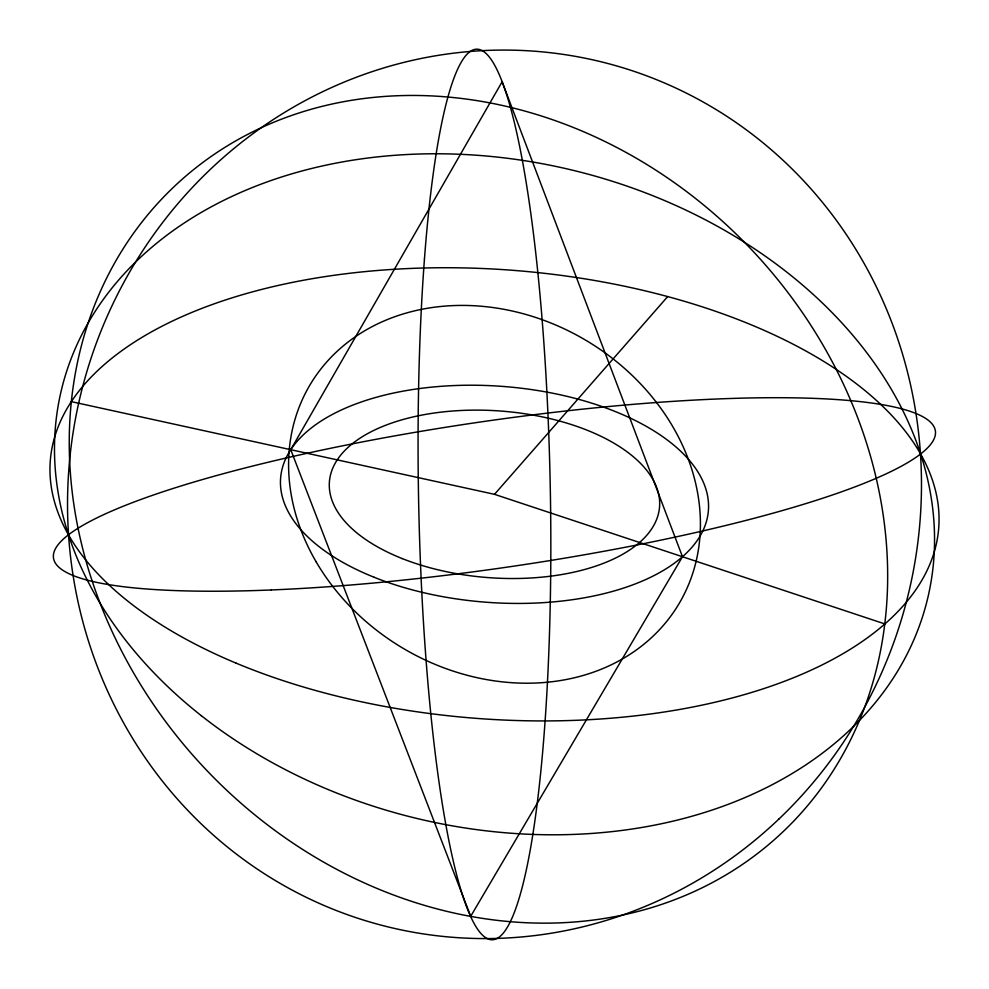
<?xml version="1.0" encoding="UTF-8"?>
<svg xmlns="http://www.w3.org/2000/svg" width="989" height="989" viewBox="0 0 989 989"><rect width="100%" height="100%" fill="white"/><g stroke="black" fill="none" stroke-linecap="round" stroke-linejoin="round"><path stroke-width="1.48" d="M71.332 401.633L494.5 494.327L667.699 296.576M494.5 494.327L884.871 623.935M502.115 81.79L290.741 449.686L470.702 916.296L682.472 556.733L502.115 81.79M85.833 560.38A443.542 376.809 47 0 0 774.746 839.327A443.542 376.809 47 0 0 574.893 128.1A443.542 376.809 47 0 0 85.833 560.38M424.454 259.019A445.371 65.942 89 0 0 490.025 939.55A445.371 65.942 89 0 0 539.067 284.931A445.371 65.942 89 0 0 424.454 259.019M402.313 558.612A165.534 83.509 4.3 0 0 659.292 509.273A165.534 83.509 4.3 0 0 421.883 415.083A165.534 83.509 4.3 0 0 402.313 558.612M374.225 577.304A214.502 108.221 4.3 0 0 707.988 514.181A214.502 108.221 4.3 0 0 401.287 391.483A214.502 108.221 4.3 0 0 374.225 577.304M316.171 561.876A214.502 179.071 30.6 0 0 672.804 613.316A214.502 179.071 30.6 0 0 494.525 307.764A214.502 179.071 30.6 0 0 316.171 561.876M235.914 663.063A445.483 224.763 4.3 0 0 936.954 540.946A445.483 224.763 4.3 0 0 310.633 278.972A445.483 224.763 4.3 0 0 235.914 663.063M201.385 715.752A445.483 333.342 13.6 0 0 925.259 607.666A445.483 333.342 13.6 0 0 356.856 159.55A445.483 333.342 13.6 0 0 201.385 715.752M778.961 818.991A445.483 425.69 -75.4 0 0 628.027 69.378A445.483 425.69 -75.4 0 0 76.512 594.599A445.483 425.69 -75.4 0 0 778.961 818.991M271.307 589.963A445.483 73.73 -8.2 0 0 935.507 432.799A445.483 73.73 -8.2 0 0 276.685 460.206A445.483 73.73 -8.2 0 0 271.307 589.963"/></g></svg>
